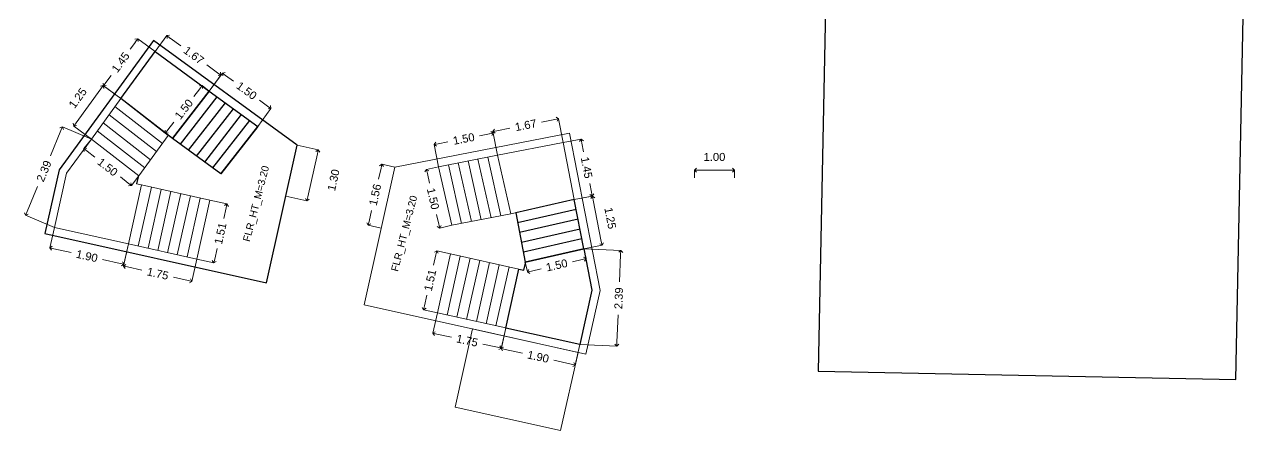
# Model space of a CAD drawing. Header units: metres. Extents: x 0 to 2611, y 0 to 3637.
# Drawn here: x 2303.03 to 2333.57, y 3321.41 to 3331.55 of the extents above; entities that cross this region are included whole.
import ezdxf

# ---------------------------------------------------------------- set-up
doc = ezdxf.new("R2010")
doc.units = ezdxf.units.M
doc.header["$LTSCALE"] = 0.1
doc.linetypes.add('CONTINULUS', pattern=[0])
for name, color, linetype, lineweight in [('BLK_1_FLR_1_EXIT_WIDTH_DOOR', 7, 'Continuous', 0), ('BLK_1_FLR_1_LIFT_5', 1, 'Continuous', 0), ('BLK_1_FLR_1_STAIR_1_FLIGHT_1', 7, 'Continuous', 0), ('BLK_1_FLR_1_STAIR_1_FLIGHT_2', 7, 'Continuous', 0), ('BLK_1_FLR_1_STAIR_1_LANDING_1', 7, 'Continuous', 0), ('BLK_1_FLR_1_STAIR_2', 7, 'Continuous', 0), ('BLK_1_FLR_1_STAIR_2_FLIGHT_2', 7, 'Continuous', 0), ('BLK_1_FLR_1_STAIR_2_LANDING_1', 7, 'Continuous', 0), ('PLAN', 7, 'Continuous', 40)]:
    doc.layers.add(name, color=color, linetype=linetype, lineweight=lineweight)
for name, color, linetype in [('BLK_1_FLR_1_EXIT_WIDTH_STAIR', 7, 'Continuous'), ('BLK_1_FLR_1_STAIR_1', 7, 'Continuous'), ('BLK_1_FLR_1_STAIR_1_FLIGHT_3', 7, 'Continuous'), ('BLK_1_FLR_1_STAIR_1_LANDING_2', 7, 'Continuous'), ('BLK_1_FLR_1_STAIR_2_FLIGHT_3', 7, 'Continuous'), ('BLK_1_FLR_1_STAIR_2_LANDING_2', 7, 'Continuous'), ('BLK_1_FLR_1_UNITFA', 7, 'Continuous'), ('Stairs', 218, 'Continuous')]:
    doc.layers.add(name, color=color, linetype=linetype)
doc.layers.add('BLK_1_FLR_1_STAIR_2_FLIGHT_1', color=7, linetype='Continuous', lineweight=0, true_color=0xffffff)
doc.styles.add('Arial', font='arial.ttf', dxfattribs={"height": 0.2})
doc.styles.get("Standard").update_dxf_attribs({"font": 'arial.ttf'})
doc.dimstyles.new('Standard$0', dxfattribs={"dimtxt": 0.2, "dimasz": 0.1, "dimexe": 0, "dimexo": 0, "dimgap": 0.1525, "dimtad": 0, "dimzin": 3, "dimdsep": 46, "dimtxsty": 'Arial', "dimblk": 'OPEN90', "dimcen": 0.09, "dimclrd": 8, "dimclre": 8, "dimclrt": 7, "dimadec": 0, "dimazin": 0, "dimtfac": 1, "dimtofl": 0, "dimtmove": 2, "dimatfit": 2, "dimfxl": 1, "dimtolj": 1, "dimtzin": 0, "dimlwd": 9, "dimlwe": 9, "dimarcsym": 0})

# ---------------------------------------------------------------- blocks, each defined once
blk = doc.blocks.new('_Open90')
at = {"layer": 'PLAN', "color": 0, "lineweight": -2}
for p, q in [((0, 0), (-1, 0)), ((-0.5, 0.5), (0, 0)), ((0, 0), (-0.5, -0.5))]:
    blk.add_line(p, q, dxfattribs=at)
blk = doc.blocks.new('*D176')
at = {"layer": 'BLK_1_FLR_1_STAIR_1_FLIGHT_1', "color": 8, "lineweight": 9, "transparency": 16777216}
for p, q in [((2305.63, 3326.068), (2305.507, 3325.515)), ((2307.338, 3325.687), (2307.215, 3325.134)), ((2305.604, 3325.493), (2305.967, 3325.413)), ((2307.117, 3325.156), (2306.754, 3325.237))]:
    blk.add_line(p, q, dxfattribs=at)
at = {"layer": 'Defpoints', "color": 0, "transparency": 16777216}
for p in [(2305.63, 3326.068, 0), (2307.338, 3325.687, 0), (2305.507, 3325.515)]:
    blk.add_point(p, dxfattribs=at)
at = {"layer": 'BLK_1_FLR_1_STAIR_1_FLIGHT_1', "color": 8, "lineweight": 9, "transparency": 16777216, "xscale": 0.1, "yscale": 0.1, "zscale": 0.1}
for p, rotation in [((2305.507, 3325.515), 167.4334809389149), ((2307.215, 3325.134), 347.433480938915)]:
    blk.add_blockref('_Open90', p, dxfattribs=dict(at, rotation=rotation))
at = {"layer": 'BLK_1_FLR_1_STAIR_1_FLIGHT_1', "color": 7, "transparency": 16777216, "insert": (2306.361, 3325.325), "char_height": 0.2, "attachment_point": 5, "rotation": 347.4335, "style": 'Arial'}
blk.add_mtext('\\A1;1.75', dxfattribs=at)
blk = doc.blocks.new('*D177')
at = {"layer": 'BLK_1_FLR_1_STAIR_1_FLIGHT_1', "color": 8, "lineweight": 9, "transparency": 16777216}
for p, q in [((2307.666, 3327.16), (2308.091, 3327.066)), ((2308.069, 3326.968), (2308.01, 3326.704)), ((2307.784, 3325.69), (2307.843, 3325.955)), ((2307.338, 3325.687), (2307.762, 3325.593))]:
    blk.add_line(p, q, dxfattribs=at)
at = {"layer": 'Defpoints', "color": 0, "transparency": 16777216}
for p in [(2307.666, 3327.16, 0), (2307.338, 3325.687, 0), (2307.762, 3325.593)]:
    blk.add_point(p, dxfattribs=at)
at = {"layer": 'BLK_1_FLR_1_STAIR_1_FLIGHT_1', "color": 8, "lineweight": 9, "transparency": 16777216, "xscale": 0.1, "yscale": 0.1, "zscale": 0.1}
for p, rotation in [((2308.091, 3327.066), 77.433480938927), ((2307.762, 3325.593), 257.433480938927)]:
    blk.add_blockref('_Open90', p, dxfattribs=dict(at, rotation=rotation))
at = {"layer": 'BLK_1_FLR_1_STAIR_1_FLIGHT_1', "color": 7, "transparency": 16777216, "insert": (2307.927, 3326.329), "char_height": 0.2, "attachment_point": 5, "rotation": 77.4335, "style": 'Arial'}
blk.add_mtext('\\A1;1.51', dxfattribs=at)
blk = doc.blocks.new('*D178')
at = {"layer": 'BLK_1_FLR_1_STAIR_1_FLIGHT_2', "color": 8, "lineweight": 9, "transparency": 16777216}
for p, q in [((2304.94, 3329.941), (2304.32, 3329.093)), ((2305.44, 3329.699), (2304.999, 3330.022)), ((2304.702, 3328.689), (2304.261, 3329.012))]:
    blk.add_line(p, q, dxfattribs=at)
at = {"layer": 'Defpoints', "color": 0, "transparency": 16777216}
for p in [(2305.44, 3329.699, 0), (2304.261, 3329.012), (2304.702, 3328.689, 0)]:
    blk.add_point(p, dxfattribs=at)
at = {"layer": 'BLK_1_FLR_1_STAIR_1_FLIGHT_2', "color": 8, "lineweight": 9, "transparency": 16777216, "xscale": 0.1, "yscale": 0.1, "zscale": 0.1}
for p, rotation in [((2304.999, 3330.022), 53.83986176624695), ((2304.261, 3329.012), 233.839861766247)]:
    blk.add_blockref('_Open90', p, dxfattribs=dict(at, rotation=rotation))
at = {"layer": 'BLK_1_FLR_1_STAIR_1_FLIGHT_2', "color": 7, "transparency": 16777216, "insert": (2304.363, 3329.712), "char_height": 0.2, "attachment_point": 5, "rotation": 53.8399, "style": 'Arial'}
blk.add_mtext('\\A1;1.25', dxfattribs=at)
blk = doc.blocks.new('*D179')
at = {"layer": 'BLK_1_FLR_1_STAIR_1_FLIGHT_2', "color": 8, "lineweight": 9, "transparency": 16777216}
for p, q in [((2304.702, 3328.689), (2304.516, 3328.449)), ((2304.595, 3328.388), (2304.791, 3328.236)), ((2305.622, 3327.589), (2305.426, 3327.741)), ((2305.887, 3327.767), (2305.701, 3327.528))]:
    blk.add_line(p, q, dxfattribs=at)
at = {"layer": 'Defpoints', "color": 0, "transparency": 16777216}
for p in [(2304.702, 3328.689, 0), (2304.516, 3328.449), (2305.887, 3327.767, 0)]:
    blk.add_point(p, dxfattribs=at)
at = {"layer": 'BLK_1_FLR_1_STAIR_1_FLIGHT_2', "color": 8, "lineweight": 9, "transparency": 16777216, "xscale": 0.1, "yscale": 0.1, "zscale": 0.1}
for p, rotation in [((2304.516, 3328.449), 142.1209334494961), ((2305.701, 3327.528), 322.1209334494961)]:
    blk.add_blockref('_Open90', p, dxfattribs=dict(at, rotation=rotation))
at = {"layer": 'BLK_1_FLR_1_STAIR_1_FLIGHT_2', "color": 7, "transparency": 16777216, "insert": (2305.108, 3327.988), "char_height": 0.2, "attachment_point": 5, "rotation": 322.1209, "style": 'Arial'}
blk.add_mtext('\\A1;1.50', dxfattribs=at)
blk = doc.blocks.new('*D180')
at = {"layer": 'BLK_1_FLR_1_STAIR_1_FLIGHT_3', "color": 8, "lineweight": 9, "transparency": 16777216}
for p, q in [((2307.413, 3329.944), (2307.261, 3329.748)), ((2307.647, 3329.888), (2307.474, 3330.023)), ((2306.614, 3328.917), (2306.766, 3329.113)), ((2306.726, 3328.704), (2306.553, 3328.838))]:
    blk.add_line(p, q, dxfattribs=at)
at = {"layer": 'Defpoints', "color": 0, "transparency": 16777216}
for p in [(2307.647, 3329.888, 0), (2306.553, 3328.838), (2306.726, 3328.704, 0)]:
    blk.add_point(p, dxfattribs=at)
at = {"layer": 'BLK_1_FLR_1_STAIR_1_FLIGHT_3', "color": 8, "lineweight": 9, "transparency": 16777216, "xscale": 0.1, "yscale": 0.1, "zscale": 0.1}
for p, rotation in [((2307.474, 3330.023), 52.12093344952985), ((2306.553, 3328.838), 232.1209334495299)]:
    blk.add_blockref('_Open90', p, dxfattribs=dict(at, rotation=rotation))
at = {"layer": 'BLK_1_FLR_1_STAIR_1_FLIGHT_3', "color": 7, "transparency": 16777216, "insert": (2307.014, 3329.431), "char_height": 0.2, "attachment_point": 5, "rotation": 52.1209, "style": 'Arial'}
blk.add_mtext('\\A1;1.50', dxfattribs=at)
blk = doc.blocks.new('*D181')
at = {"layer": 'BLK_1_FLR_1_STAIR_1_FLIGHT_3', "color": 8, "lineweight": 9, "transparency": 16777216}
for p, q in [((2307.647, 3329.888), (2307.975, 3330.337)), ((2308.055, 3330.278), (2308.256, 3330.132)), ((2309.106, 3329.512), (2308.906, 3329.658)), ((2308.86, 3329.004), (2309.187, 3329.453))]:
    blk.add_line(p, q, dxfattribs=at)
at = {"layer": 'Defpoints', "color": 0, "transparency": 16777216}
for p in [(2307.975, 3330.337), (2307.647, 3329.888, 0), (2308.86, 3329.004, 0)]:
    blk.add_point(p, dxfattribs=at)
at = {"layer": 'BLK_1_FLR_1_STAIR_1_FLIGHT_3', "color": 8, "lineweight": 9, "transparency": 16777216, "xscale": 0.1, "yscale": 0.1, "zscale": 0.1}
for p, rotation in [((2307.975, 3330.337), 143.8989487530134), ((2309.187, 3329.453), 323.8989487530135)]:
    blk.add_blockref('_Open90', p, dxfattribs=dict(at, rotation=rotation))
at = {"layer": 'BLK_1_FLR_1_STAIR_1_FLIGHT_3', "color": 7, "transparency": 16777216, "insert": (2308.581, 3329.895), "char_height": 0.2, "attachment_point": 5, "rotation": 323.8989, "style": 'Arial'}
blk.add_mtext('\\A1;1.50', dxfattribs=at)
blk = doc.blocks.new('*D182')
at = {"layer": 'BLK_1_FLR_1_STAIR_1_LANDING_1', "color": 8, "lineweight": 9, "transparency": 16777216}
for p, q in [((2303.779, 3326.481), (2303.665, 3325.971)), ((2303.763, 3325.95), (2304.198, 3325.853)), ((2305.63, 3326.068), (2305.516, 3325.559)), ((2305.419, 3325.581), (2304.984, 3325.678))]:
    blk.add_line(p, q, dxfattribs=at)
at = {"layer": 'Defpoints', "color": 0, "transparency": 16777216}
for p in [(2303.779, 3326.481, 0), (2303.665, 3325.971), (2305.63, 3326.068, 0)]:
    blk.add_point(p, dxfattribs=at)
at = {"layer": 'BLK_1_FLR_1_STAIR_1_LANDING_1', "color": 8, "lineweight": 9, "transparency": 16777216, "xscale": 0.1, "yscale": 0.1, "zscale": 0.1}
for p, rotation in [((2303.665, 3325.971), 167.4334809388896), ((2305.516, 3325.559), 347.4334809388896)]:
    blk.add_blockref('_Open90', p, dxfattribs=dict(at, rotation=rotation))
at = {"layer": 'BLK_1_FLR_1_STAIR_1_LANDING_1', "color": 7, "transparency": 16777216, "insert": (2304.591, 3325.765), "char_height": 0.2, "attachment_point": 5, "rotation": 347.4335, "style": 'Arial'}
blk.add_mtext('\\A1;1.90', dxfattribs=at)
blk = doc.blocks.new('*D183')
at = {"layer": 'BLK_1_FLR_1_STAIR_1_LANDING_1', "color": 8, "lineweight": 9, "transparency": 16777216}
for p, q in [((2304.702, 3328.689), (2303.98, 3328.991)), ((2303.941, 3328.899), (2303.678, 3328.269)), ((2303.095, 3326.875), (2303.358, 3327.505)), ((2303.779, 3326.481), (2303.056, 3326.783))]:
    blk.add_line(p, q, dxfattribs=at)
at = {"layer": 'Defpoints', "color": 0, "transparency": 16777216}
for p in [(2303.98, 3328.991), (2304.702, 3328.689), (2303.779, 3326.481, 0)]:
    blk.add_point(p, dxfattribs=at)
at = {"layer": 'BLK_1_FLR_1_STAIR_1_LANDING_1', "color": 8, "lineweight": 9, "transparency": 16777216, "xscale": 0.1, "yscale": 0.1, "zscale": 0.1}
for p, rotation in [((2303.98, 3328.991), 67.30747898025358), ((2303.056, 3326.783), 247.3074789802536)]:
    blk.add_blockref('_Open90', p, dxfattribs=dict(at, rotation=rotation))
at = {"layer": 'BLK_1_FLR_1_STAIR_1_LANDING_1', "color": 7, "transparency": 16777216, "insert": (2303.518, 3327.887), "char_height": 0.2, "attachment_point": 5, "rotation": 67.3075, "style": 'Arial'}
blk.add_mtext('\\A1;2.39', dxfattribs=at)
blk = doc.blocks.new('*D184')
at = {"layer": 'BLK_1_FLR_1_STAIR_1_LANDING_2', "color": 8, "lineweight": 9, "transparency": 16777216}
for p, q in [((2305.801, 3331.111), (2305.669, 3330.931)), ((2306.296, 3330.874), (2305.859, 3331.192)), ((2305.063, 3330.098), (2305.194, 3330.278)), ((2305.44, 3329.699), (2305.004, 3330.017))]:
    blk.add_line(p, q, dxfattribs=at)
at = {"layer": 'Defpoints', "color": 0, "transparency": 16777216}
for p in [(2306.296, 3330.874, 0), (2305.004, 3330.017), (2305.44, 3329.699, 0)]:
    blk.add_point(p, dxfattribs=at)
at = {"layer": 'BLK_1_FLR_1_STAIR_1_LANDING_2', "color": 8, "lineweight": 9, "transparency": 16777216, "xscale": 0.1, "yscale": 0.1, "zscale": 0.1}
for p, rotation in [((2305.859, 3331.192), 53.93110728678209), ((2305.004, 3330.017), 233.9311072867822)]:
    blk.add_blockref('_Open90', p, dxfattribs=dict(at, rotation=rotation))
at = {"layer": 'BLK_1_FLR_1_STAIR_1_LANDING_2', "color": 7, "transparency": 16777216, "insert": (2305.432, 3330.604), "char_height": 0.2, "attachment_point": 5, "rotation": 53.9311, "style": 'Arial'}
blk.add_mtext('\\A1;1.45', dxfattribs=at)
blk = doc.blocks.new('*D185')
at = {"layer": 'BLK_1_FLR_1_STAIR_1_LANDING_2', "color": 8, "lineweight": 9, "transparency": 16777216}
for p, q in [((2306.296, 3330.874), (2306.586, 3331.271)), ((2306.667, 3331.212), (2306.936, 3331.016)), ((2307.856, 3330.345), (2307.587, 3330.541)), ((2307.647, 3329.888), (2307.937, 3330.286))]:
    blk.add_line(p, q, dxfattribs=at)
at = {"layer": 'Defpoints', "color": 0, "transparency": 16777216}
for p in [(2306.586, 3331.271), (2306.296, 3330.874, 0), (2307.647, 3329.888, 0)]:
    blk.add_point(p, dxfattribs=at)
at = {"layer": 'BLK_1_FLR_1_STAIR_1_LANDING_2', "color": 8, "lineweight": 9, "transparency": 16777216, "xscale": 0.1, "yscale": 0.1, "zscale": 0.1}
for p, rotation in [((2306.586, 3331.271), 143.8989487529582), ((2307.937, 3330.286), 323.8989487529583)]:
    blk.add_blockref('_Open90', p, dxfattribs=dict(at, rotation=rotation))
at = {"layer": 'BLK_1_FLR_1_STAIR_1_LANDING_2', "color": 7, "transparency": 16777216, "insert": (2307.261, 3330.779), "char_height": 0.2, "attachment_point": 5, "rotation": 323.8989, "style": 'Arial'}
blk.add_mtext('\\A1;1.67', dxfattribs=at)
blk = doc.blocks.new('*D186')
at = {"layer": 'BLK_1_FLR_1_STAIR_2_FLIGHT_2', "color": 8, "lineweight": 9, "transparency": 16777216}
for p, q in [((2314.647, 3328.815), (2314.403, 3328.768)), ((2314.852, 3328.282), (2314.745, 3328.835)), ((2313.379, 3327.997), (2313.272, 3328.549)), ((2313.37, 3328.568), (2313.613, 3328.615))]:
    blk.add_line(p, q, dxfattribs=at)
at = {"layer": 'Defpoints', "color": 0, "transparency": 16777216}
for p in [(2313.272, 3328.549), (2314.852, 3328.282, 0), (2313.379, 3327.997, 0)]:
    blk.add_point(p, dxfattribs=at)
at = {"layer": 'BLK_1_FLR_1_STAIR_2_FLIGHT_2', "color": 8, "lineweight": 9, "transparency": 16777216, "xscale": 0.1, "yscale": 0.1, "zscale": 0.1}
for p, rotation in [((2314.745, 3328.835), 10.96801312478629), ((2313.272, 3328.549), 190.9680131247863)]:
    blk.add_blockref('_Open90', p, dxfattribs=dict(at, rotation=rotation))
at = {"layer": 'BLK_1_FLR_1_STAIR_2_FLIGHT_2', "color": 7, "transparency": 16777216, "insert": (2314.008, 3328.692), "char_height": 0.2, "attachment_point": 5, "rotation": 10.968, "style": 'Arial'}
blk.add_mtext('\\A1;1.50', dxfattribs=at)
blk = doc.blocks.new('*D137')
at = {"layer": 'BLK_1_FLR_1_STAIR_2_FLIGHT_2', "color": 8, "lineweight": 9, "transparency": 16777216}
for p, q in [((2313.379, 3327.997), (2313.076, 3327.928)), ((2313.098, 3327.831), (2313.153, 3327.589)), ((2313.385, 3326.562), (2313.33, 3326.804)), ((2313.71, 3326.533), (2313.407, 3326.465))]:
    blk.add_line(p, q, dxfattribs=at)
at = {"layer": 'Defpoints', "color": 0, "transparency": 16777216}
for p in [(2313.379, 3327.997, 0), (2313.71, 3326.533, 0), (2313.407, 3326.465)]:
    blk.add_point(p, dxfattribs=at)
at = {"layer": 'BLK_1_FLR_1_STAIR_2_FLIGHT_2', "color": 8, "lineweight": 9, "transparency": 16777216, "xscale": 0.1, "yscale": 0.1, "zscale": 0.1}
for p, rotation in [((2313.076, 3327.928), 102.74602842825), ((2313.407, 3326.465), 282.7460284282501)]:
    blk.add_blockref('_Open90', p, dxfattribs=dict(at, rotation=rotation))
at = {"layer": 'BLK_1_FLR_1_STAIR_2_FLIGHT_2', "color": 7, "transparency": 16777216, "insert": (2313.241, 3327.197), "char_height": 0.2, "attachment_point": 5, "rotation": 282.746, "style": 'Arial'}
blk.add_mtext('\\A1;1.50', dxfattribs=at)
blk = doc.blocks.new('*D138')
at = {"layer": 'BLK_1_FLR_1_STAIR_2_FLIGHT_1', "color": 8, "lineweight": 9, "transparency": 16777216}
for p, q in [((2313.348, 3324.348), (2313.237, 3323.837)), ((2313.335, 3323.816), (2313.698, 3323.737)), ((2315.058, 3323.976), (2314.947, 3323.466)), ((2314.849, 3323.487), (2314.486, 3323.566))]:
    blk.add_line(p, q, dxfattribs=at)
at = {"layer": 'Defpoints', "color": 0, "transparency": 16777216}
for p in [(2313.348, 3324.348, 0), (2313.237, 3323.837), (2315.058, 3323.976, 0)]:
    blk.add_point(p, dxfattribs=at)
at = {"layer": 'BLK_1_FLR_1_STAIR_2_FLIGHT_1', "color": 8, "lineweight": 9, "transparency": 16777216, "xscale": 0.1, "yscale": 0.1, "zscale": 0.1}
for p, rotation in [((2313.237, 3323.837), 167.739522295096), ((2314.947, 3323.466), 347.7395222950963)]:
    blk.add_blockref('_Open90', p, dxfattribs=dict(at, rotation=rotation))
at = {"layer": 'BLK_1_FLR_1_STAIR_2_FLIGHT_1', "color": 7, "transparency": 16777216, "insert": (2314.092, 3323.652), "char_height": 0.2, "attachment_point": 5, "rotation": 347.7395, "style": 'Arial'}
blk.add_mtext('\\A1;1.75', dxfattribs=at)
blk = doc.blocks.new('*D139')
at = {"layer": 'BLK_1_FLR_1_STAIR_2_FLIGHT_1', "color": 8, "lineweight": 9, "transparency": 16777216}
for p, q in [((2313.676, 3325.821), (2313.333, 3325.897)), ((2313.311, 3325.8), (2313.252, 3325.535)), ((2313.026, 3324.522), (2313.085, 3324.786)), ((2313.348, 3324.348), (2313.005, 3324.424))]:
    blk.add_line(p, q, dxfattribs=at)
at = {"layer": 'Defpoints', "color": 0, "transparency": 16777216}
for p in [(2313.676, 3325.821, 0), (2313.005, 3324.424), (2313.348, 3324.348, 0)]:
    blk.add_point(p, dxfattribs=at)
at = {"layer": 'BLK_1_FLR_1_STAIR_2_FLIGHT_1', "color": 8, "lineweight": 9, "transparency": 16777216, "xscale": 0.1, "yscale": 0.1, "zscale": 0.1}
for p, rotation in [((2313.333, 3325.897), 77.43348093890454), ((2313.005, 3324.424), 257.4334809389045)]:
    blk.add_blockref('_Open90', p, dxfattribs=dict(at, rotation=rotation))
at = {"layer": 'BLK_1_FLR_1_STAIR_2_FLIGHT_1', "color": 7, "transparency": 16777216, "insert": (2313.169, 3325.161), "char_height": 0.2, "attachment_point": 5, "rotation": 77.4335, "style": 'Arial'}
blk.add_mtext('\\A1;1.51', dxfattribs=at)
blk = doc.blocks.new('*D140')
at = {"layer": 'BLK_1_FLR_1_STAIR_2_LANDING_2', "color": 8, "lineweight": 9, "transparency": 16777216}
for p, q in [((2315.056, 3323.967), (2314.942, 3323.455)), ((2315.039, 3323.433), (2315.474, 3323.336)), ((2316.907, 3323.554), (2316.793, 3323.043)), ((2316.695, 3323.064), (2316.26, 3323.161))]:
    blk.add_line(p, q, dxfattribs=at)
at = {"layer": 'Defpoints', "color": 0, "transparency": 16777216}
for p in [(2315.056, 3323.967, 0), (2314.942, 3323.455), (2316.907, 3323.554, 0)]:
    blk.add_point(p, dxfattribs=at)
at = {"layer": 'BLK_1_FLR_1_STAIR_2_LANDING_2', "color": 8, "lineweight": 9, "transparency": 16777216, "xscale": 0.1, "yscale": 0.1, "zscale": 0.1}
for p, rotation in [((2314.942, 3323.455), 167.4334809389224), ((2316.793, 3323.043), 347.4334809389223)]:
    blk.add_blockref('_Open90', p, dxfattribs=dict(at, rotation=rotation))
at = {"layer": 'BLK_1_FLR_1_STAIR_2_LANDING_2', "color": 7, "transparency": 16777216, "insert": (2315.867, 3323.249), "char_height": 0.2, "attachment_point": 5, "rotation": 347.4335, "style": 'Arial'}
blk.add_mtext('\\A1;1.90', dxfattribs=at)
blk = doc.blocks.new('*D141')
at = {"layer": 'BLK_1_FLR_1_STAIR_2_LANDING_2', "color": 8, "lineweight": 9, "transparency": 16777216}
for p, q in [((2317.009, 3325.946), (2317.932, 3325.907)), ((2317.927, 3325.807), (2317.898, 3325.125)), ((2317.834, 3323.615), (2317.863, 3324.297)), ((2316.907, 3323.554), (2317.83, 3323.515))]:
    blk.add_line(p, q, dxfattribs=at)
at = {"layer": 'Defpoints', "color": 0, "transparency": 16777216}
for p in [(2317.009, 3325.946, 0), (2317.932, 3325.907), (2316.907, 3323.554, 0)]:
    blk.add_point(p, dxfattribs=at)
at = {"layer": 'BLK_1_FLR_1_STAIR_2_LANDING_2', "color": 8, "lineweight": 9, "transparency": 16777216, "xscale": 0.1, "yscale": 0.1, "zscale": 0.1}
for p, rotation in [((2317.932, 3325.907), 87.55948289757221), ((2317.83, 3323.515), 267.5594828975722)]:
    blk.add_blockref('_Open90', p, dxfattribs=dict(at, rotation=rotation))
at = {"layer": 'BLK_1_FLR_1_STAIR_2_LANDING_2', "color": 7, "transparency": 16777216, "insert": (2317.881, 3324.711), "char_height": 0.2, "attachment_point": 5, "rotation": 87.5595, "style": 'Arial'}
blk.add_mtext('\\A1;2.39', dxfattribs=at)
blk = doc.blocks.new('*D142')
at = {"layer": 'BLK_1_FLR_1_STAIR_2_FLIGHT_3', "color": 8, "lineweight": 9, "transparency": 16777216}
for p, q in [((2316.769, 3327.174), (2317.225, 3327.262)), ((2317.244, 3327.164), (2317.445, 3326.133)), ((2317.009, 3325.946), (2317.464, 3326.035))]:
    blk.add_line(p, q, dxfattribs=at)
at = {"layer": 'Defpoints', "color": 0, "transparency": 16777216}
for p in [(2316.769, 3327.174, 0), (2317.009, 3325.946, 0), (2317.464, 3326.035)]:
    blk.add_point(p, dxfattribs=at)
at = {"layer": 'BLK_1_FLR_1_STAIR_2_FLIGHT_3', "color": 8, "lineweight": 9, "transparency": 16777216, "xscale": 0.1, "yscale": 0.1, "zscale": 0.1}
for p, rotation in [((2317.225, 3327.262), 101.0271001115691), ((2317.464, 3326.035), 281.0271001115692)]:
    blk.add_blockref('_Open90', p, dxfattribs=dict(at, rotation=rotation))
at = {"layer": 'BLK_1_FLR_1_STAIR_2_FLIGHT_3', "color": 7, "transparency": 16777216, "insert": (2317.669, 3326.712), "char_height": 0.2, "attachment_point": 5, "rotation": 281.0271, "style": 'Arial'}
blk.add_mtext('\\A1;1.25', dxfattribs=at)
blk = doc.blocks.new('*D143')
at = {"layer": 'BLK_1_FLR_1_STAIR_2_FLIGHT_3', "color": 8, "lineweight": 9, "transparency": 16777216}
for p, q in [((2317.009, 3325.946), (2317.064, 3325.701)), ((2315.544, 3325.615), (2315.6, 3325.37)), ((2316.966, 3325.679), (2316.724, 3325.624)), ((2315.697, 3325.392), (2315.939, 3325.447))]:
    blk.add_line(p, q, dxfattribs=at)
at = {"layer": 'Defpoints', "color": 0, "transparency": 16777216}
for p in [(2317.009, 3325.946, 0), (2315.544, 3325.615, 0), (2315.6, 3325.37)]:
    blk.add_point(p, dxfattribs=at)
at = {"layer": 'BLK_1_FLR_1_STAIR_2_FLIGHT_3', "color": 8, "lineweight": 9, "transparency": 16777216, "xscale": 0.1, "yscale": 0.1, "zscale": 0.1}
for p, rotation in [((2317.064, 3325.701), 12.74602842831639), ((2315.6, 3325.37), 192.7460284283164)]:
    blk.add_blockref('_Open90', p, dxfattribs=dict(at, rotation=rotation))
at = {"layer": 'BLK_1_FLR_1_STAIR_2_FLIGHT_3', "color": 7, "transparency": 16777216, "insert": (2316.332, 3325.536), "char_height": 0.2, "attachment_point": 5, "rotation": 12.746, "style": 'Arial'}
blk.add_mtext('\\A1;1.50', dxfattribs=at)
blk = doc.blocks.new('*D144')
at = {"layer": 'BLK_1_FLR_1_STAIR_2_LANDING_1', "color": 8, "lineweight": 9, "transparency": 16777216}
for p, q in [((2314.836, 3328.893), (2315.163, 3328.956)), ((2316.281, 3329.173), (2315.954, 3329.11)), ((2316.494, 3328.601), (2316.379, 3329.192)), ((2314.852, 3328.282), (2314.737, 3328.874))]:
    blk.add_line(p, q, dxfattribs=at)
at = {"layer": 'Defpoints', "color": 0, "transparency": 16777216}
for p in [(2314.737, 3328.874), (2316.494, 3328.601, 0), (2314.852, 3328.282, 0)]:
    blk.add_point(p, dxfattribs=at)
at = {"layer": 'BLK_1_FLR_1_STAIR_2_LANDING_1', "color": 8, "lineweight": 9, "transparency": 16777216, "xscale": 0.1, "yscale": 0.1, "zscale": 0.1}
for p, rotation in [((2316.379, 3329.192), 10.96464420234255), ((2314.737, 3328.874), 190.9646442023426)]:
    blk.add_blockref('_Open90', p, dxfattribs=dict(at, rotation=rotation))
at = {"layer": 'BLK_1_FLR_1_STAIR_2_LANDING_1', "color": 7, "transparency": 16777216, "insert": (2315.558, 3329.033), "char_height": 0.2, "attachment_point": 5, "rotation": 10.9646, "style": 'Arial'}
blk.add_mtext('\\A1;1.67', dxfattribs=at)
blk = doc.blocks.new('*D145')
at = {"layer": 'BLK_1_FLR_1_STAIR_2_LANDING_1', "color": 8, "lineweight": 9, "transparency": 16777216}
for p, q in [((2316.494, 3328.601), (2316.942, 3328.687)), ((2316.961, 3328.589), (2317.003, 3328.37)), ((2317.198, 3327.358), (2317.156, 3327.577)), ((2316.769, 3327.174), (2317.217, 3327.26))]:
    blk.add_line(p, q, dxfattribs=at)
at = {"layer": 'Defpoints', "color": 0, "transparency": 16777216}
for p in [(2316.494, 3328.601, 0), (2316.769, 3327.174, 0), (2317.217, 3327.26)]:
    blk.add_point(p, dxfattribs=at)
at = {"layer": 'BLK_1_FLR_1_STAIR_2_LANDING_1', "color": 8, "lineweight": 9, "transparency": 16777216, "xscale": 0.1, "yscale": 0.1, "zscale": 0.1}
for p, rotation in [((2316.942, 3328.687), 100.9363162475503), ((2317.217, 3327.26), 280.9363162475503)]:
    blk.add_blockref('_Open90', p, dxfattribs=dict(at, rotation=rotation))
at = {"layer": 'BLK_1_FLR_1_STAIR_2_LANDING_1', "color": 7, "transparency": 16777216, "insert": (2317.079, 3327.974), "char_height": 0.2, "attachment_point": 5, "rotation": 280.9363, "style": 'Arial'}
blk.add_mtext('\\A1;1.45', dxfattribs=at)
blk = doc.blocks.new('*D377')
at = {"layer": 'BLK_1_FLR_1_EXIT_WIDTH_STAIR', "color": 8, "linetype": 'CONTINULUS', "lineweight": 9, "ltscale": 0.05, "transparency": 16777216}
for p, q in [((2309.845, 3328.533), (2310.372, 3328.416)), ((2310.111, 3327.242), (2310.351, 3328.318)), ((2309.562, 3327.262), (2310.089, 3327.145))]:
    blk.add_line(p, q, dxfattribs=at)
at = {"layer": 'Defpoints', "color": 0, "linetype": 'CONTINULUS', "ltscale": 0.05, "transparency": 16777216}
for p in [(2309.845, 3328.533), (2310.372, 3328.416), (2309.562, 3327.262)]:
    blk.add_point(p, dxfattribs=at)
at = {"layer": 'BLK_1_FLR_1_EXIT_WIDTH_STAIR', "color": 8, "linetype": 'CONTINULUS', "lineweight": 9, "ltscale": 0.05, "transparency": 16777216, "xscale": 0.1, "yscale": 0.1, "zscale": 0.1}
for p, rotation in [((2310.372, 3328.416), 77.43348093889975), ((2310.089, 3327.145), 257.4334809388997)]:
    blk.add_blockref('_Open90', p, dxfattribs=dict(at, rotation=rotation))
at = {"layer": 'BLK_1_FLR_1_EXIT_WIDTH_STAIR', "color": 7, "linetype": 'CONTINULUS', "ltscale": 0.05, "transparency": 16777216, "insert": (2310.753, 3327.664), "char_height": 0.2, "attachment_point": 5, "rotation": 77.4335, "style": 'Arial'}
blk.add_mtext('\\A1;1.30', dxfattribs=at)
blk = doc.blocks.new('*D378')
at = {"layer": 'BLK_1_FLR_1_EXIT_WIDTH_STAIR', "color": 8, "linetype": 'CONTINULUS', "lineweight": 9, "ltscale": 0.05, "transparency": 16777216}
for p, q in [((2312.286, 3327.989), (2311.963, 3328.061)), ((2311.941, 3327.963), (2311.88, 3327.69)), ((2311.644, 3326.631), (2311.705, 3326.904)), ((2311.945, 3326.462), (2311.622, 3326.534))]:
    blk.add_line(p, q, dxfattribs=at)
at = {"layer": 'Defpoints', "color": 0, "linetype": 'CONTINULUS', "ltscale": 0.05, "transparency": 16777216}
for p in [(2312.286, 3327.989), (2311.622, 3326.534), (2311.945, 3326.462)]:
    blk.add_point(p, dxfattribs=at)
at = {"layer": 'BLK_1_FLR_1_EXIT_WIDTH_STAIR', "color": 8, "linetype": 'CONTINULUS', "lineweight": 9, "ltscale": 0.05, "transparency": 16777216, "xscale": 0.1, "yscale": 0.1, "zscale": 0.1}
for p, rotation in [((2311.963, 3328.061), 77.43348093890087), ((2311.622, 3326.534), 257.4334809389009)]:
    blk.add_blockref('_Open90', p, dxfattribs=dict(at, rotation=rotation))
at = {"layer": 'BLK_1_FLR_1_EXIT_WIDTH_STAIR', "color": 7, "linetype": 'CONTINULUS', "ltscale": 0.05, "transparency": 16777216, "insert": (2311.793, 3327.297), "char_height": 0.2, "attachment_point": 5, "rotation": 77.4335, "style": 'Arial'}
blk.add_mtext('\\A1;1.56', dxfattribs=at)
blk = doc.blocks.new('*D385')
at = {"layer": 'BLK_1_FLR_1_EXIT_WIDTH_DOOR', "color": 8, "linetype": 'CONTINULUS', "lineweight": 9, "ltscale": 0.05, "transparency": 16777216}
for p, q in [((2319.773, 3327.722), (2319.773, 3327.909)), ((2319.873, 3327.909), (2320.673, 3327.909)), ((2320.773, 3327.722), (2320.773, 3327.909))]:
    blk.add_line(p, q, dxfattribs=at)
at = {"layer": 'Defpoints', "color": 0, "linetype": 'CONTINULUS', "ltscale": 0.05, "transparency": 16777216}
for p in [(2319.773, 3327.722), (2320.773, 3327.909), (2320.773, 3327.722)]:
    blk.add_point(p, dxfattribs=at)
at = {"layer": 'BLK_1_FLR_1_EXIT_WIDTH_DOOR', "color": 8, "linetype": 'CONTINULUS', "lineweight": 9, "ltscale": 0.05, "transparency": 16777216, "xscale": 0.1, "yscale": 0.1, "zscale": 0.1, "rotation": 180}
blk.add_blockref('_Open90', (2319.773, 3327.909), dxfattribs=at)
at = {"layer": 'BLK_1_FLR_1_EXIT_WIDTH_DOOR', "color": 8, "linetype": 'CONTINULUS', "lineweight": 9, "ltscale": 0.05, "transparency": 16777216, "xscale": 0.1, "yscale": 0.1, "zscale": 0.1}
blk.add_blockref('_Open90', (2320.773, 3327.909), dxfattribs=at)
at = {"layer": 'BLK_1_FLR_1_EXIT_WIDTH_DOOR', "color": 7, "linetype": 'CONTINULUS', "ltscale": 0.05, "transparency": 16777216, "insert": (2320.273, 3328.24), "char_height": 0.2, "attachment_point": 5, "style": 'Arial'}
blk.add_mtext('\\A1;1.00', dxfattribs=at)

msp = doc.modelspace()

# ---------------------------------------------------------------- linework, layer by layer
at = {"layer": 'BLK_1_FLR_1_LIFT_5', "color": 2, "elevation": 0}
msp.add_lwpolyline([(2313.793, 3321.994), (2314.228, 3323.946), (2316.863, 3323.359), (2316.428, 3321.407)], close=True, dxfattribs=at)
at = {"layer": 'BLK_1_FLR_1_STAIR_1'}
msp.add_lwpolyline([(2309.079, 3325.094), (2309.845, 3328.533), (2306.252, 3331.153), (2303.895, 3327.92), (2303.54, 3326.329)], close=True, dxfattribs=at)
at = {"layer": 'BLK_1_FLR_1_STAIR_1_FLIGHT_1', "color": 3}
for p, q in [((2305.958, 3327.541, 0), (2305.63, 3326.068, 0)), ((2306.202, 3327.487, 0), (2305.874, 3326.014, 0)), ((2306.446, 3327.432, 0), (2306.118, 3325.959, 0)), ((2306.69, 3327.378, 0), (2306.362, 3325.905, 0)), ((2306.934, 3327.324, 0), (2306.606, 3325.85, 0)), ((2307.178, 3327.269, 0), (2306.85, 3325.796, 0)), ((2307.422, 3327.215, 0), (2307.094, 3325.742, 0)), ((2307.666, 3327.16, 0), (2307.338, 3325.687, 0))]:
    msp.add_line(p, q, dxfattribs=at)
at = {"layer": 'BLK_1_FLR_1_STAIR_1_FLIGHT_1', "elevation": 0}
msp.add_lwpolyline([(2305.63, 3326.068), (2305.958, 3327.541), (2307.666, 3327.16), (2307.338, 3325.687)], close=True, dxfattribs=at)
at = {"layer": 'BLK_1_FLR_1_STAIR_1_FLIGHT_2', "color": 3}
for p, q in [((2305.44, 3329.699, 0), (2306.624, 3328.778, 0)), ((2305.145, 3329.296, 0), (2306.33, 3328.374, 0)), ((2305.292, 3329.498, 0), (2306.477, 3328.576, 0)), ((2304.997, 3329.093, 0), (2306.182, 3328.172, 0)), ((2304.702, 3328.689, 0), (2305.887, 3327.767, 0)), ((2304.85, 3328.891, 0), (2306.035, 3327.97, 0))]:
    msp.add_line(p, q, dxfattribs=at)
at = {"layer": 'BLK_1_FLR_1_STAIR_1_FLIGHT_2', "elevation": 0}
msp.add_lwpolyline([(2305.887, 3327.767), (2304.702, 3328.689), (2305.44, 3329.699), (2306.624, 3328.778)], close=True, dxfattribs=at)
at = {"layer": 'BLK_1_FLR_1_STAIR_1_FLIGHT_3', "color": 3}
for p, q in [((2306.726, 3328.704, 0), (2307.647, 3329.888, 0)), ((2306.928, 3328.557, 0), (2307.849, 3329.741, 0)), ((2307.13, 3328.409, 0), (2308.051, 3329.594, 0)), ((2307.33, 3328.26, 0), (2308.253, 3329.446, 0)), ((2307.534, 3328.114, 0), (2308.456, 3329.299, 0)), ((2307.736, 3327.967, 0), (2308.658, 3329.152, 0)), ((2307.938, 3327.82, 0), (2308.86, 3329.004, 0))]:
    msp.add_line(p, q, dxfattribs=at)
at = {"layer": 'BLK_1_FLR_1_STAIR_1_FLIGHT_3', "elevation": 0}
msp.add_lwpolyline([(2306.726, 3328.704), (2307.647, 3329.888), (2308.86, 3329.004), (2307.938, 3327.82)], close=True, dxfattribs=at)
at = {"layer": 'BLK_1_FLR_1_STAIR_1_LANDING_1', "elevation": 0}
msp.add_lwpolyline([(2303.779, 3326.481), (2304.081, 3327.836), (2304.702, 3328.689), (2305.887, 3327.767), (2305.872, 3327.746), (2305.833, 3327.569), (2305.958, 3327.541), (2305.63, 3326.068)], close=True, dxfattribs=at)
at = {"layer": 'BLK_1_FLR_1_STAIR_1_LANDING_2', "elevation": 0}
msp.add_lwpolyline([(2305.44, 3329.699), (2306.296, 3330.874), (2307.647, 3329.888), (2306.726, 3328.704)], close=True, dxfattribs=at)
at = {"layer": 'BLK_1_FLR_1_STAIR_2'}
msp.add_lwpolyline([(2317.058, 3323.316), (2311.519, 3324.55), (2312.286, 3327.989), (2316.651, 3328.835), (2317.413, 3324.907)], close=True, dxfattribs=at)
at = {"layer": 'BLK_1_FLR_1_STAIR_2_FLIGHT_1', "color": 3}
for p, q in [((2313.676, 3325.821, 0), (2313.348, 3324.348, 0)), ((2313.92, 3325.766, 0), (2313.592, 3324.293, 0)), ((2314.164, 3325.712, 0), (2313.836, 3324.239, 0)), ((2314.408, 3325.658, 0), (2314.08, 3324.184, 0)), ((2314.652, 3325.603, 0), (2314.324, 3324.13, 0)), ((2314.896, 3325.549, 0), (2314.568, 3324.076, 0)), ((2315.14, 3325.494, 0), (2314.812, 3324.021, 0)), ((2315.384, 3325.44, 0), (2315.056, 3323.967, 0))]:
    msp.add_line(p, q, dxfattribs=at)
at = {"layer": 'BLK_1_FLR_1_STAIR_2_FLIGHT_1', "elevation": 0}
msp.add_lwpolyline([(2313.676, 3325.821), (2315.384, 3325.44), (2315.058, 3323.976), (2313.348, 3324.348)], close=True, dxfattribs=at)
at = {"layer": 'BLK_1_FLR_1_STAIR_2_FLIGHT_2', "color": 3}
for p, q in [((2313.955, 3326.581, 0), (2313.624, 3328.045, 0)), ((2314.201, 3326.628, 0), (2313.87, 3328.092, 0)), ((2314.447, 3326.673, 0), (2314.115, 3328.14, 0)), ((2314.692, 3326.724, 0), (2314.361, 3328.187, 0)), ((2314.938, 3326.771, 0), (2314.606, 3328.235, 0)), ((2315.183, 3326.819, 0), (2314.852, 3328.282, 0)), ((2313.71, 3326.533, 0), (2313.379, 3327.997, 0))]:
    msp.add_line(p, q, dxfattribs=at)
at = {"layer": 'BLK_1_FLR_1_STAIR_2_FLIGHT_2', "elevation": 0}
msp.add_lwpolyline([(2313.71, 3326.533), (2313.379, 3327.997), (2314.852, 3328.282), (2315.183, 3326.819)], close=True, dxfattribs=at)
at = {"layer": 'BLK_1_FLR_1_STAIR_2_FLIGHT_3', "color": 3}
for p, q in [((2316.769, 3327.174, 0), (2315.306, 3326.846, 0)), ((2316.818, 3326.928, 0), (2315.354, 3326.597, 0)), ((2316.866, 3326.683, 0), (2315.402, 3326.352, 0)), ((2316.913, 3326.437, 0), (2315.449, 3326.106, 0)), ((2316.961, 3326.192, 0), (2315.497, 3325.86, 0)), ((2317.009, 3325.946, 0), (2315.544, 3325.615, 0))]:
    msp.add_line(p, q, dxfattribs=at)
at = {"layer": 'BLK_1_FLR_1_STAIR_2_FLIGHT_3', "elevation": 0}
msp.add_lwpolyline([(2315.544, 3325.615), (2317.009, 3325.946), (2316.769, 3327.174), (2315.306, 3326.846)], close=True, dxfattribs=at)
at = {"layer": 'BLK_1_FLR_1_STAIR_2_LANDING_1', "color": 7, "elevation": 0}
msp.add_lwpolyline([(2314.852, 3328.282), (2316.494, 3328.601), (2316.769, 3327.174), (2315.183, 3326.819)], close=True, dxfattribs=at)
at = {"layer": 'BLK_1_FLR_1_STAIR_2_LANDING_2', "elevation": 0}
msp.add_lwpolyline([(2317.009, 3325.946), (2317.209, 3324.91), (2316.907, 3323.554), (2315.056, 3323.967), (2315.384, 3325.44), (2315.51, 3325.412), (2315.549, 3325.589), (2315.544, 3325.615)], close=True, dxfattribs=at)
at = {"layer": 'BLK_1_FLR_1_UNITFA', "color": 8}
msp.add_lwpolyline([(2322.863, 3322.894), (2333.299, 3322.679), (2333.57, 3335.866), (2323.134, 3336.081)], close=True, dxfattribs=at)
at = {"layer": 'Stairs'}
msp.add_line((2305.872, 3327.746, 0), (2305.833, 3327.569, 0), dxfattribs=at)

# ---------------------------------------------------------------- texts
at = {"layer": 'BLK_1_FLR_1_STAIR_1', "insert": (2308.484, 3326.155, -0.081), "char_height": 0.18103, "width": 1.93651, "attachment_point": 1, "rotation": 75.5092}
msp.add_mtext('FLR_HT_M=3.20', dxfattribs=at)
at = {"layer": 'BLK_1_FLR_1_STAIR_2', "insert": (2312.186, 3325.411, -0.081), "char_height": 0.18103, "width": 1.93651, "attachment_point": 1, "rotation": 75.5092}
msp.add_mtext('FLR_HT_M=3.20', dxfattribs=at)

# ---------------------------------------------------------------- dimensions: what is measured, and where the dimension line sits
at = {"layer": 'BLK_1_FLR_1_EXIT_WIDTH_DOOR', "color": 1, "linetype": 'CONTINULUS', "ltscale": 0.05}
dim = msp.add_aligned_dim(p1=(2319.773, 3327.722), p2=(2320.773, 3327.722), distance=0.187, dimstyle='Standard$0', dxfattribs=at)
dim.commit()
dim.dimension.update_dxf_attribs({"geometry": '*D385', "text_midpoint": (2320.273, 3328.24)})
at = {"layer": 'BLK_1_FLR_1_EXIT_WIDTH_STAIR', "color": 1, "linetype": 'CONTINULUS', "ltscale": 0.05}
for p1, p2, distance, picture, middle in [((2309.562, 3327.262), (2309.845, 3328.533), -0.54, '*D377', (2310.753, 3327.664)), ((2312.286, 3327.989), (2311.945, 3326.462), -0.331, '*D378', (2311.793, 3327.297))]:
    dim = msp.add_aligned_dim(p1=p1, p2=p2, distance=distance, dimstyle='Standard$0', dxfattribs=at)
    dim.commit()
    dim.dimension.update_dxf_attribs({"geometry": picture, "text_midpoint": middle})
at = {"layer": 'BLK_1_FLR_1_STAIR_1_FLIGHT_1', "color": 2}
dim = msp.add_aligned_dim(p1=(2307.666, 3327.16, 0), p2=(2307.338, 3325.687, 0), distance=0.435, dimstyle='Standard$0', dxfattribs=at)
dim.commit()
dim.dimension.update_dxf_attribs({"geometry": '*D177', "text_midpoint": (2307.927, 3326.329)})
at = {"layer": 'BLK_1_FLR_1_STAIR_1_FLIGHT_1', "color": 1}
dim = msp.add_aligned_dim(p1=(2307.338, 3325.687, 0), p2=(2305.63, 3326.068, 0), distance=0.566, dimstyle='Standard$0', dxfattribs=at)
dim.commit()
dim.dimension.update_dxf_attribs({"geometry": '*D176', "text_midpoint": (2306.361, 3325.325)})
at = {"layer": 'BLK_1_FLR_1_STAIR_1_FLIGHT_2', "color": 1}
dim = msp.add_aligned_dim(p1=(2305.44, 3329.699, 0), p2=(2304.702, 3328.689, 0), distance=-0.547, dimstyle='Standard$0', dxfattribs=at)
dim.commit()
dim.dimension.update_dxf_attribs({"geometry": '*D178', "text_midpoint": (2304.363, 3329.712)})
at = {"layer": 'BLK_1_FLR_1_STAIR_1_FLIGHT_2', "color": 2}
dim = msp.add_aligned_dim(p1=(2305.887, 3327.767, 0), p2=(2304.702, 3328.689, 0), distance=0.304, dimstyle='Standard$0', dxfattribs=at)
dim.commit()
dim.dimension.update_dxf_attribs({"geometry": '*D179', "text_midpoint": (2305.108, 3327.988)})
at = {"layer": 'BLK_1_FLR_1_STAIR_1_FLIGHT_3', "color": 1}
dim = msp.add_aligned_dim(p1=(2308.86, 3329.004, 0), p2=(2307.647, 3329.888, 0), distance=-0.555, dimstyle='Standard$0', dxfattribs=at)
dim.commit()
dim.dimension.update_dxf_attribs({"geometry": '*D181', "text_midpoint": (2308.581, 3329.895)})
at = {"layer": 'BLK_1_FLR_1_STAIR_1_FLIGHT_3', "color": 2}
dim = msp.add_aligned_dim(p1=(2307.647, 3329.888, 0), p2=(2306.726, 3328.704, 0), distance=-0.219, dimstyle='Standard$0', dxfattribs=at)
dim.commit()
dim.dimension.update_dxf_attribs({"geometry": '*D180', "text_midpoint": (2307.014, 3329.431)})
at = {"layer": 'BLK_1_FLR_1_STAIR_1_LANDING_1', "color": 2}
dim = msp.add_aligned_dim(p1=(2303.779, 3326.481, 0), p2=(2304.702, 3328.689), distance=0.783, dimstyle='Standard$0', dxfattribs=at)
dim.commit()
dim.dimension.update_dxf_attribs({"geometry": '*D183', "text_midpoint": (2303.518, 3327.887)})
at = {"layer": 'BLK_1_FLR_1_STAIR_1_LANDING_1', "color": 1}
dim = msp.add_aligned_dim(p1=(2305.63, 3326.068, 0), p2=(2303.779, 3326.481, 0), distance=0.522, dimstyle='Standard$0', dxfattribs=at)
dim.commit()
dim.dimension.update_dxf_attribs({"geometry": '*D182', "text_midpoint": (2304.591, 3325.765)})
at = {"layer": 'BLK_1_FLR_1_STAIR_1_LANDING_2', "color": 2}
dim = msp.add_aligned_dim(p1=(2306.296, 3330.874, 0), p2=(2305.44, 3329.699, 0), distance=-0.54, dimstyle='Standard$0', dxfattribs=at)
dim.commit()
dim.dimension.update_dxf_attribs({"geometry": '*D184', "text_midpoint": (2305.432, 3330.604)})
at = {"layer": 'BLK_1_FLR_1_STAIR_1_LANDING_2', "color": 1}
dim = msp.add_aligned_dim(p1=(2307.647, 3329.888, 0), p2=(2306.296, 3330.874, 0), distance=-0.492, dimstyle='Standard$0', dxfattribs=at)
dim.commit()
dim.dimension.update_dxf_attribs({"geometry": '*D185', "text_midpoint": (2307.261, 3330.779)})
at = {"layer": 'BLK_1_FLR_1_STAIR_2_FLIGHT_1', "color": 2}
dim = msp.add_aligned_dim(p1=(2313.676, 3325.821, 0), p2=(2313.348, 3324.348, 0), distance=-0.352, dimstyle='Standard$0', dxfattribs=at)
dim.commit()
dim.dimension.update_dxf_attribs({"geometry": '*D139', "text_midpoint": (2313.169, 3325.161)})
at = {"layer": 'BLK_1_FLR_1_STAIR_2_FLIGHT_1', "color": 1}
dim = msp.add_aligned_dim(p1=(2315.058, 3323.976, 0), p2=(2313.348, 3324.348, 0), distance=0.522, dimstyle='Standard$0', dxfattribs=at)
dim.commit()
dim.dimension.update_dxf_attribs({"geometry": '*D138', "text_midpoint": (2314.092, 3323.652)})
at = {"layer": 'BLK_1_FLR_1_STAIR_2_FLIGHT_2', "color": 1}
dim = msp.add_aligned_dim(p1=(2314.852, 3328.282, 0), p2=(2313.379, 3327.997, 0), distance=-0.562, dimstyle='Standard$0', dxfattribs=at)
dim.commit()
dim.dimension.update_dxf_attribs({"geometry": '*D186', "text_midpoint": (2314.008, 3328.692)})
at = {"layer": 'BLK_1_FLR_1_STAIR_2_FLIGHT_2', "color": 2}
dim = msp.add_aligned_dim(p1=(2313.379, 3327.997, 0), p2=(2313.71, 3326.533, 0), distance=-0.311, dimstyle='Standard$0', dxfattribs=at)
dim.commit()
dim.dimension.update_dxf_attribs({"geometry": '*D137', "text_midpoint": (2313.241, 3327.197)})
at = {"layer": 'BLK_1_FLR_1_STAIR_2_FLIGHT_3', "color": 1}
dim = msp.add_aligned_dim(p1=(2316.769, 3327.174, 0), p2=(2317.009, 3325.946, 0), distance=0.464, dimstyle='Standard$0', dxfattribs=at)
dim.commit()
dim.dimension.update_dxf_attribs({"geometry": '*D142', "text_midpoint": (2317.669, 3326.712)})
at = {"layer": 'BLK_1_FLR_1_STAIR_2_FLIGHT_3', "color": 2}
dim = msp.add_aligned_dim(p1=(2317.009, 3325.946, 0), p2=(2315.544, 3325.615, 0), distance=0.251, dimstyle='Standard$0', dxfattribs=at)
dim.commit()
dim.dimension.update_dxf_attribs({"geometry": '*D143', "text_midpoint": (2316.332, 3325.536)})
at = {"layer": 'BLK_1_FLR_1_STAIR_2_LANDING_1', "color": 1}
dim = msp.add_aligned_dim(p1=(2316.494, 3328.601, 0), p2=(2314.852, 3328.282, 0), distance=-0.602, dimstyle='Standard$0', dxfattribs=at)
dim.commit()
dim.dimension.update_dxf_attribs({"geometry": '*D144', "text_midpoint": (2315.558, 3329.033)})
at = {"layer": 'BLK_1_FLR_1_STAIR_2_LANDING_1', "color": 2}
dim = msp.add_aligned_dim(p1=(2316.494, 3328.601, 0), p2=(2316.769, 3327.174, 0), distance=0.456, dimstyle='Standard$0', dxfattribs=at)
dim.commit()
dim.dimension.update_dxf_attribs({"geometry": '*D145', "text_midpoint": (2317.079, 3327.974)})
at = {"layer": 'BLK_1_FLR_1_STAIR_2_LANDING_2', "color": 2}
dim = msp.add_aligned_dim(p1=(2316.907, 3323.554, 0), p2=(2317.009, 3325.946, 0), distance=-0.924, dimstyle='Standard$0', dxfattribs=at)
dim.commit()
dim.dimension.update_dxf_attribs({"geometry": '*D141', "text_midpoint": (2317.881, 3324.711)})
at = {"layer": 'BLK_1_FLR_1_STAIR_2_LANDING_2', "color": 1}
dim = msp.add_aligned_dim(p1=(2316.907, 3323.554, 0), p2=(2315.056, 3323.967, 0), distance=0.524, dimstyle='Standard$0', dxfattribs=at)
dim.commit()
dim.dimension.update_dxf_attribs({"geometry": '*D140', "text_midpoint": (2315.867, 3323.249)})

doc.saveas('drawing.dxf')
